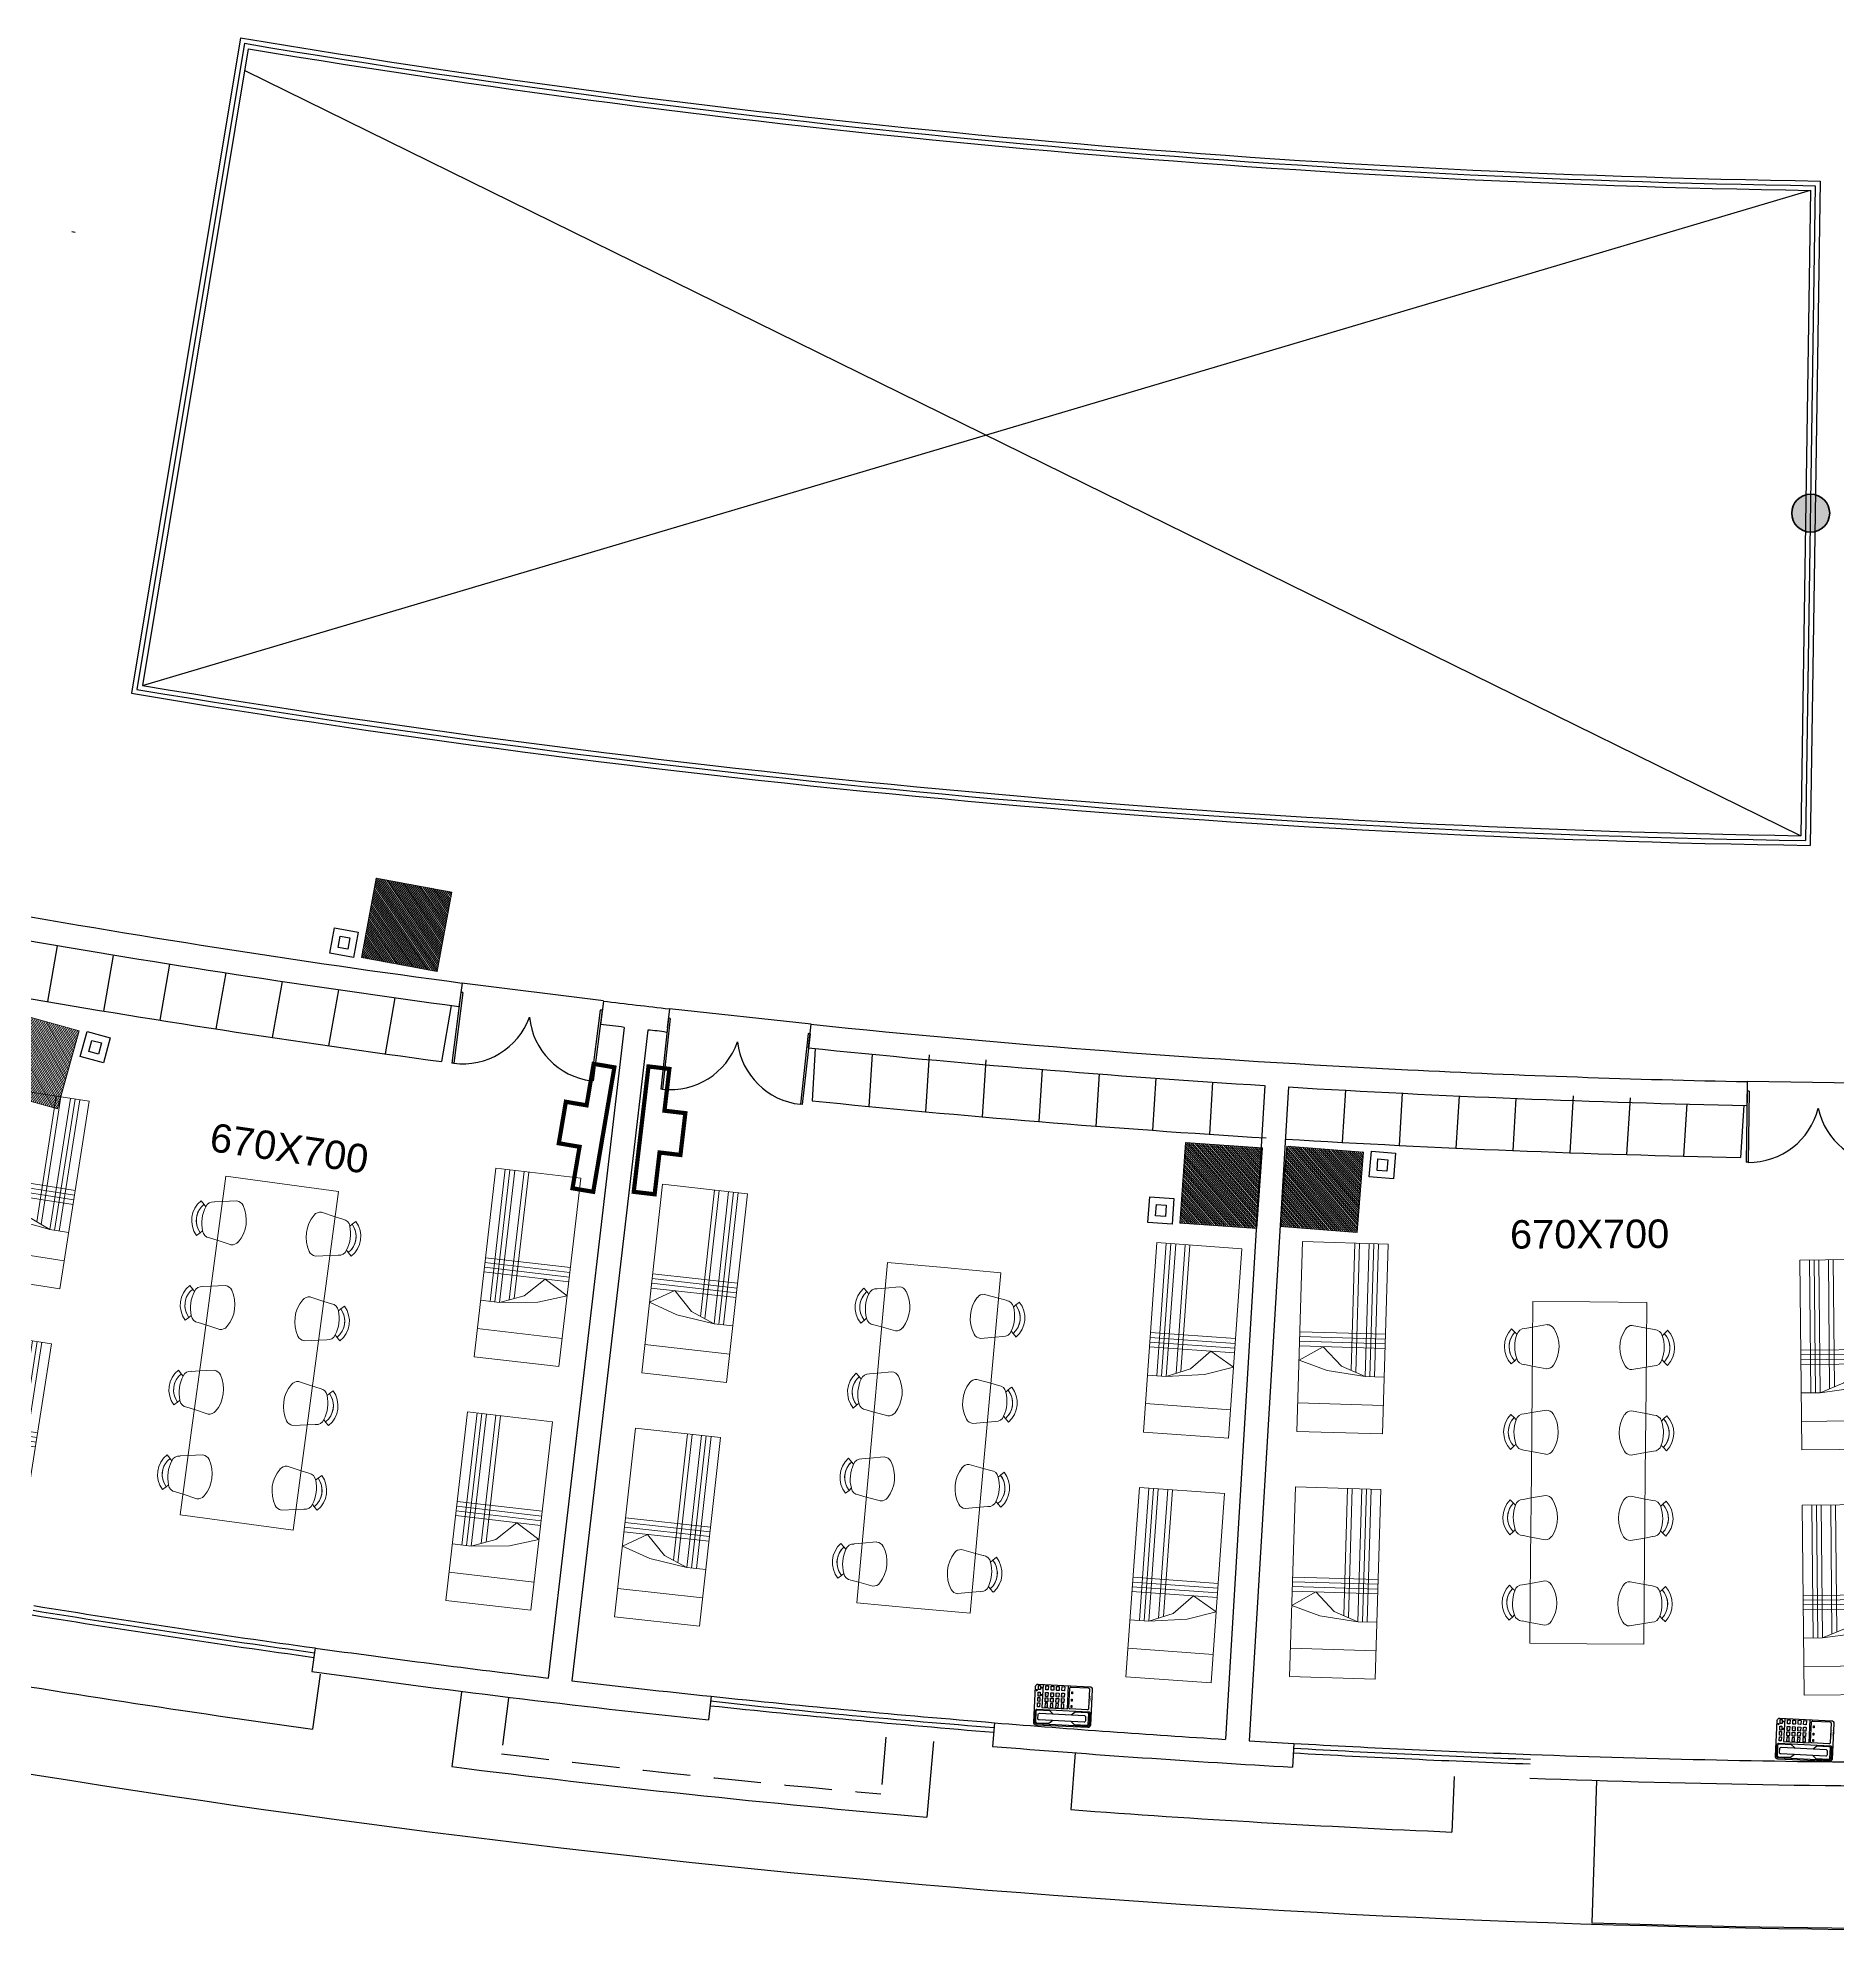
# Model space of a CAD drawing. Header units: inches. Extents: x -221585 to 401252, y -284294 to 332380.
# Drawn here: x 162755 to 164651, y 52248 to 54242 of the extents above; entities that cross this region are included whole.
import ezdxf
from ezdxf.enums import TextEntityAlignment as Align

# ---------------------------------------------------------------- set-up
doc = ezdxf.new("R2010")
doc.units = ezdxf.units.IN
doc.header["$MEASUREMENT"] = 0
doc.linetypes.add('HIDDEN', pattern=[0.375, 0.25, -0.125])
for name, color, linetype, lineweight in [('A-SEC-TXT', 3, 'Continuous', 0), ('column fa 25', 3, 'Continuous', 35), ('FURN', 56, 'Continuous', 0), ('Wall mount speaker', 2, 'Continuous', 0)]:
    doc.layers.add(name, color=color, linetype=linetype, lineweight=lineweight)
for name, color, linetype in [('A-TEXT', 3, 'Continuous'), ('ELV points', 7, 'Continuous'), ('Power', 7, 'Continuous'), ('TEL', 6, 'Continuous')]:
    doc.layers.add(name, color=color, linetype=linetype)
doc.styles.get("Standard").update_dxf_attribs({"font": 'arial.ttf'})

# ---------------------------------------------------------------- blocks, each defined once
blk = doc.blocks.new('d2')
at = {"color": 1, "ltscale": 8}
for p, q in [((-332.772, -186.458, 9945.752), (-332.753, -186.454, 9945.752)), ((-332.628, -187.194, 9945.752), (-332.772, -186.458, 9945.752)), ((-332.609, -187.19, 9945.752), (-332.753, -186.454, 9945.752)), ((-332.753, -186.454, 9945.752), (-332.753, -186.454, 9945.732)), ((-332.753, -186.454, 9945.732), (-332.753, -186.454, 9945.732)), ((-334.226, -186.743, 9945.752), (-334.206, -186.739, 9945.752)), ((-334.082, -187.479, 9945.752), (-334.226, -186.743, 9945.752)), ((-334.062, -187.475, 9945.752), (-334.206, -186.739, 9945.752)), ((-334.063, -187.577, 9945.752), (-332.589, -187.288, 9945.752)), ((-332.628, -187.194, 9945.752), (-332.609, -187.19, 9945.752)), ((-334.082, -187.479, 9945.752), (-334.062, -187.475, 9945.752))]:
    blk.add_line(p, q, dxfattribs=at)
for centre, start, end in [((-332.628, -187.194, 9945.752), 101.092, 178.0402), ((-334.062, -187.475, 9945.752), 24.1438, 101.092)]:
    blk.add_arc(centre, 0.75, start, end, dxfattribs=at)
blk = doc.blocks.new('FREGTET')
at = {"layer": 'FURN', "color": 8}
for p, q in [((-154.698, 109.057, -2766.571), (-154.732, 108.979, -2766.571)), ((-154.698, 109.057, -2766.571), (-154.732, 108.979, -2766.571)), ((-154.66, 109.191, -2766.571), (-154.635, 109.149, -2766.571)), ((-154.66, 109.191, -2766.571), (-154.635, 109.149, -2766.571)), ((-154.617, 109.122, -2766.571), (-154.635, 109.149, -2766.571)), ((-154.617, 109.122, -2766.571), (-154.635, 109.149, -2766.571)), ((-154.369, 109.063, -2766.571), (-154.341, 109.079, -2766.571)), ((-154.369, 109.063, -2766.571), (-154.341, 109.079, -2766.571)), ((-154.3, 109.105, -2766.571), (-154.341, 109.079, -2766.571)), ((-154.3, 109.105, -2766.571), (-154.341, 109.079, -2766.571)), ((-154.994, 109.041, -2766.571), (-155.133, 108.458, -2766.571)), ((-154.118, 108.833, -2766.571), (-154.994, 109.041, -2766.571)), ((-154.732, 108.979, -2766.571), (-154.793, 108.838, -2766.571)), ((-154.34, 108.731, -2766.571), (-154.331, 108.884, -2766.571)), ((-154.331, 108.884, -2766.571), (-154.327, 108.968, -2766.571)), ((-154.331, 108.884, -2766.571), (-154.327, 108.968, -2766.571)), ((-153.822, 108.848, -2766.571), (-153.856, 108.771, -2766.571)), ((-153.822, 108.848, -2766.571), (-153.856, 108.771, -2766.571)), ((-153.784, 108.982, -2766.571), (-153.76, 108.941, -2766.571)), ((-153.784, 108.982, -2766.571), (-153.76, 108.941, -2766.571)), ((-153.742, 108.914, -2766.571), (-153.76, 108.941, -2766.571)), ((-153.742, 108.914, -2766.571), (-153.76, 108.941, -2766.571)), ((-153.493, 108.854, -2766.571), (-153.465, 108.871, -2766.571)), ((-153.493, 108.854, -2766.571), (-153.465, 108.871, -2766.571)), ((-153.425, 108.897, -2766.571), (-153.465, 108.871, -2766.571)), ((-153.425, 108.897, -2766.571), (-153.465, 108.871, -2766.571)), ((-153.243, 108.625, -2766.571), (-154.118, 108.833, -2766.571)), ((-153.856, 108.771, -2766.571), (-153.917, 108.63, -2766.571)), ((-153.464, 108.523, -2766.571), (-153.456, 108.676, -2766.571)), ((-153.456, 108.676, -2766.571), (-153.451, 108.76, -2766.571)), ((-153.456, 108.676, -2766.571), (-153.451, 108.76, -2766.571)), ((-152.908, 108.774, -2766.571), (-152.884, 108.732, -2766.571)), ((-152.908, 108.774, -2766.571), (-152.884, 108.732, -2766.571)), ((-152.866, 108.705, -2766.571), (-152.884, 108.732, -2766.571)), ((-152.866, 108.705, -2766.571), (-152.884, 108.732, -2766.571)), ((-152.618, 108.646, -2766.571), (-152.59, 108.663, -2766.571)), ((-152.618, 108.646, -2766.571), (-152.59, 108.663, -2766.571)), ((-152.549, 108.689, -2766.571), (-152.59, 108.663, -2766.571)), ((-152.549, 108.689, -2766.571), (-152.59, 108.663, -2766.571)), ((-155.271, 107.874, -2766.571), (-155.133, 108.458, -2766.571)), ((-152.367, 108.417, -2766.571), (-153.243, 108.625, -2766.571)), ((-152.98, 108.563, -2766.571), (-153.042, 108.422, -2766.571)), ((-152.946, 108.64, -2766.571), (-152.98, 108.563, -2766.571)), ((-152.946, 108.64, -2766.571), (-152.98, 108.563, -2766.571)), ((-152.589, 108.314, -2766.571), (-152.58, 108.468, -2766.571)), ((-152.58, 108.468, -2766.571), (-152.576, 108.552, -2766.571)), ((-152.58, 108.468, -2766.571), (-152.576, 108.552, -2766.571)), ((-152.033, 108.566, -2766.571), (-152.008, 108.524, -2766.571)), ((-152.033, 108.566, -2766.571), (-152.008, 108.524, -2766.571)), ((-151.991, 108.497, -2766.571), (-152.008, 108.524, -2766.571)), ((-151.991, 108.497, -2766.571), (-152.008, 108.524, -2766.571)), ((-151.742, 108.438, -2766.571), (-151.714, 108.454, -2766.571)), ((-151.742, 108.438, -2766.571), (-151.714, 108.454, -2766.571)), ((-151.674, 108.481, -2766.571), (-151.714, 108.454, -2766.571)), ((-151.674, 108.481, -2766.571), (-151.714, 108.454, -2766.571)), ((-151.491, 108.209, -2766.571), (-152.367, 108.417, -2766.571)), ((-152.105, 108.355, -2766.571), (-152.166, 108.214, -2766.571)), ((-152.071, 108.432, -2766.571), (-152.105, 108.355, -2766.571)), ((-152.071, 108.432, -2766.571), (-152.105, 108.354, -2766.571)), ((-151.713, 108.106, -2766.571), (-151.705, 108.259, -2766.571)), ((-151.705, 108.259, -2766.571), (-151.7, 108.344, -2766.571)), ((-151.705, 108.259, -2766.571), (-151.7, 108.344, -2766.571)), ((-151.63, 107.625, -2766.571), (-151.491, 108.209, -2766.571)), ((-154.396, 107.666, -2766.571), (-155.271, 107.874, -2766.571)), ((-155.009, 107.811, -2766.571), (-155.001, 107.965, -2766.571)), ((-154.547, 107.857, -2766.571), (-154.609, 107.716, -2766.571)), ((-155.014, 107.727, -2766.571), (-155.009, 107.812, -2766.571)), ((-155.014, 107.727, -2766.571), (-155.009, 107.811, -2766.571)), ((-154.609, 107.716, -2766.571), (-154.643, 107.639, -2766.571)), ((-154.609, 107.716, -2766.571), (-154.643, 107.639, -2766.571)), ((-153.52, 107.458, -2766.571), (-154.396, 107.666, -2766.571)), ((-154.133, 107.603, -2766.571), (-154.125, 107.756, -2766.571)), ((-153.672, 107.649, -2766.571), (-153.733, 107.508, -2766.571)), ((-155.04, 107.59, -2766.571), (-154.999, 107.617, -2766.571)), ((-155.04, 107.59, -2766.571), (-154.999, 107.617, -2766.571)), ((-154.971, 107.633, -2766.571), (-154.999, 107.617, -2766.571)), ((-154.971, 107.633, -2766.571), (-154.999, 107.617, -2766.571)), ((-154.723, 107.574, -2766.571), (-154.705, 107.547, -2766.571)), ((-154.723, 107.574, -2766.571), (-154.705, 107.547, -2766.571)), ((-154.681, 107.505, -2766.571), (-154.705, 107.547, -2766.571)), ((-154.681, 107.505, -2766.571), (-154.705, 107.547, -2766.571)), ((-154.138, 107.519, -2766.571), (-154.133, 107.603, -2766.571)), ((-154.138, 107.519, -2766.571), (-154.133, 107.603, -2766.571)), ((-153.733, 107.508, -2766.571), (-153.767, 107.431, -2766.571)), ((-153.733, 107.508, -2766.571), (-153.767, 107.431, -2766.571)), ((-152.645, 107.249, -2766.571), (-153.52, 107.458, -2766.571)), ((-153.258, 107.395, -2766.571), (-153.249, 107.548, -2766.571)), ((-151.63, 107.625, -2766.571), (-151.769, 107.041, -2766.571)), ((-154.164, 107.382, -2766.571), (-154.124, 107.408, -2766.571)), ((-154.164, 107.382, -2766.571), (-154.124, 107.408, -2766.571)), ((-154.096, 107.425, -2766.571), (-154.124, 107.408, -2766.571)), ((-154.096, 107.425, -2766.571), (-154.124, 107.408, -2766.571)), ((-153.847, 107.366, -2766.571), (-153.83, 107.338, -2766.571)), ((-153.847, 107.366, -2766.571), (-153.83, 107.338, -2766.571)), ((-153.805, 107.297, -2766.571), (-153.83, 107.338, -2766.571)), ((-153.805, 107.297, -2766.571), (-153.83, 107.338, -2766.571)), ((-153.262, 107.311, -2766.571), (-153.258, 107.395, -2766.571)), ((-153.262, 107.311, -2766.571), (-153.258, 107.395, -2766.571)), ((-152.858, 107.3, -2766.571), (-152.892, 107.223, -2766.571)), ((-152.858, 107.3, -2766.571), (-152.892, 107.223, -2766.571)), ((-152.796, 107.441, -2766.571), (-152.858, 107.3, -2766.571)), ((-151.769, 107.041, -2766.571), (-152.645, 107.249, -2766.571)), ((-152.382, 107.187, -2766.571), (-152.374, 107.34, -2766.571)), ((-153.289, 107.174, -2766.571), (-153.248, 107.2, -2766.571)), ((-153.289, 107.174, -2766.571), (-153.248, 107.2, -2766.571)), ((-153.22, 107.216, -2766.571), (-153.248, 107.2, -2766.571)), ((-153.22, 107.216, -2766.571), (-153.248, 107.2, -2766.571)), ((-152.972, 107.157, -2766.571), (-152.954, 107.13, -2766.571)), ((-152.972, 107.157, -2766.571), (-152.954, 107.13, -2766.571)), ((-152.93, 107.089, -2766.571), (-152.954, 107.13, -2766.571)), ((-152.93, 107.089, -2766.571), (-152.954, 107.13, -2766.571)), ((-152.387, 107.103, -2766.571), (-152.382, 107.187, -2766.571)), ((-152.387, 107.103, -2766.571), (-152.382, 107.187, -2766.571)), ((-151.982, 107.092, -2766.571), (-152.016, 107.014, -2766.571)), ((-151.982, 107.092, -2766.571), (-152.016, 107.014, -2766.571)), ((-151.921, 107.233, -2766.571), (-151.982, 107.092, -2766.571)), ((-152.413, 106.966, -2766.571), (-152.373, 106.992, -2766.571)), ((-152.413, 106.966, -2766.571), (-152.373, 106.992, -2766.571)), ((-152.345, 107.008, -2766.571), (-152.373, 106.992, -2766.571)), ((-152.345, 107.008, -2766.571), (-152.373, 106.992, -2766.571)), ((-152.096, 106.949, -2766.571), (-152.078, 106.922, -2766.571)), ((-152.096, 106.949, -2766.571), (-152.078, 106.922, -2766.571)), ((-152.054, 106.88, -2766.571), (-152.078, 106.922, -2766.571)), ((-152.054, 106.88, -2766.571), (-152.078, 106.922, -2766.571))]:
    blk.add_line(p, q, dxfattribs=at)
for centre, radius, start, end in [((-154.615, 109.037, -2766.571), 0.0847, 91.5148, 166.6297), ((-154.615, 109.037, -2766.571), 0.0847, 91.5148, 166.6297), ((-154.525, 108.959, -2766.571), 0.268, 33.0269, 120.2325), ((-154.525, 108.959, -2766.571), 0.268, 33.0269, 120.2325), ((-154.525, 108.959, -2766.571), 0.219, 33.0269, 120.2325), ((-154.525, 108.959, -2766.571), 0.219, 46.2775, 120.2325), ((-154.576, 108.746, -2766.571), 0.378, 56.8909, 96.3685), ((-154.576, 108.746, -2766.571), 0.378, 56.8909, 96.3685), ((-154.409, 108.988, -2766.571), 0.0847, 346.6297, 61.7447), ((-154.409, 108.988, -2766.571), 0.0847, 346.6297, 61.7447), ((-153.74, 108.829, -2766.571), 0.0847, 91.5148, 166.6297), ((-153.74, 108.829, -2766.571), 0.0847, 91.5148, 166.6297), ((-153.649, 108.751, -2766.571), 0.268, 33.0269, 120.2325), ((-153.649, 108.751, -2766.571), 0.268, 33.0269, 120.2325), ((-153.649, 108.751, -2766.571), 0.219, 33.0269, 120.2325), ((-153.649, 108.751, -2766.571), 0.219, 46.2775, 120.2325), ((-153.7, 108.538, -2766.571), 0.378, 56.8909, 96.3685), ((-153.7, 108.538, -2766.571), 0.378, 56.8909, 96.3685), ((-153.534, 108.78, -2766.571), 0.0847, 346.6297, 61.7447), ((-153.534, 108.78, -2766.571), 0.0847, 346.6297, 61.7447), ((-154.711, 108.819, -2766.571), 0.0847, 166.6297, 224.3988), ((-154.711, 108.819, -2766.571), 0.0847, 166.6297, 224.3988), ((-154.512, 109.013, -2766.571), 0.363, 224.3988, 288.8607), ((-154.512, 109.013, -2766.571), 0.363, 224.3988, 288.8607), ((-154.422, 108.75, -2766.571), 0.0847, 288.8607, 346.6297), ((-154.422, 108.75, -2766.571), 0.0847, 288.8607, 346.6297), ((-152.864, 108.621, -2766.571), 0.0847, 91.5148, 166.6297), ((-152.864, 108.621, -2766.571), 0.0847, 91.5148, 166.6297), ((-152.774, 108.543, -2766.571), 0.268, 33.0269, 120.2325), ((-152.774, 108.543, -2766.571), 0.268, 33.0269, 120.2325), ((-152.774, 108.543, -2766.571), 0.219, 33.0269, 120.2325), ((-152.774, 108.543, -2766.571), 0.219, 46.2775, 120.2325), ((-152.824, 108.33, -2766.571), 0.378, 56.8909, 96.3685), ((-152.824, 108.33, -2766.571), 0.378, 56.8909, 96.3685), ((-152.658, 108.572, -2766.571), 0.0847, 346.6297, 61.7447), ((-152.658, 108.572, -2766.571), 0.0847, 346.6297, 61.7447), ((-153.835, 108.611, -2766.571), 0.0847, 166.6297, 224.3988), ((-153.835, 108.611, -2766.571), 0.0847, 166.6297, 224.3988), ((-153.636, 108.805, -2766.571), 0.363, 224.3988, 288.8607), ((-153.636, 108.805, -2766.571), 0.363, 224.3988, 288.8607), ((-153.547, 108.542, -2766.571), 0.0847, 288.8607, 346.6297), ((-153.547, 108.542, -2766.571), 0.0847, 288.8607, 346.6297), ((-151.988, 108.413, -2766.571), 0.0847, 91.5148, 166.6297), ((-151.988, 108.413, -2766.571), 0.0847, 91.5148, 166.6297), ((-151.898, 108.335, -2766.571), 0.268, 33.0269, 120.2325), ((-151.898, 108.335, -2766.571), 0.268, 33.0269, 120.2325), ((-151.898, 108.335, -2766.571), 0.219, 33.0269, 120.2325), ((-151.898, 108.335, -2766.571), 0.219, 46.2775, 120.2325), ((-151.949, 108.122, -2766.571), 0.378, 56.8909, 96.3685), ((-151.949, 108.122, -2766.571), 0.378, 56.8909, 96.3685), ((-152.959, 108.403, -2766.571), 0.0847, 166.6297, 224.3988), ((-152.959, 108.403, -2766.571), 0.0847, 166.6297, 224.3988), ((-152.761, 108.597, -2766.571), 0.363, 224.3988, 288.8607), ((-152.761, 108.597, -2766.571), 0.363, 224.3988, 288.8607), ((-152.671, 108.334, -2766.571), 0.0847, 288.8607, 346.6297), ((-152.671, 108.334, -2766.571), 0.0847, 288.8607, 346.6297), ((-151.782, 108.364, -2766.571), 0.0847, 346.6297, 61.7447), ((-151.782, 108.364, -2766.571), 0.0847, 346.6297, 61.7447), ((-152.084, 108.194, -2766.571), 0.0847, 166.6297, 224.3988), ((-152.084, 108.194, -2766.571), 0.0847, 166.6297, 224.3988), ((-151.885, 108.389, -2766.571), 0.363, 224.3988, 288.8607), ((-151.885, 108.389, -2766.571), 0.363, 224.3988, 288.8607), ((-151.795, 108.126, -2766.571), 0.0847, 288.8607, 346.6297), ((-151.795, 108.126, -2766.571), 0.0847, 288.8607, 346.6297), ((-154.918, 107.945, -2766.571), 0.0847, 108.8607, 166.6297), ((-154.918, 107.945, -2766.571), 0.0847, 108.8607, 166.6297), ((-154.828, 107.682, -2766.571), 0.363, 44.3988, 108.8607), ((-154.828, 107.682, -2766.571), 0.363, 44.3988, 108.8607), ((-154.63, 107.876, -2766.571), 0.0847, 346.6297, 44.3988), ((-154.63, 107.876, -2766.571), 0.0847, 346.6297, 44.3988), ((-154.931, 107.707, -2766.571), 0.0847, 166.6297, 241.7447), ((-154.931, 107.707, -2766.571), 0.0847, 166.6297, 241.7447), ((-154.043, 107.737, -2766.571), 0.0847, 108.8607, 166.6297), ((-154.043, 107.737, -2766.571), 0.0847, 108.8607, 166.6297), ((-153.953, 107.474, -2766.571), 0.363, 44.3988, 108.8607), ((-153.953, 107.474, -2766.571), 0.363, 44.3988, 108.8607), ((-153.754, 107.668, -2766.571), 0.0847, 346.6297, 44.3988), ((-153.754, 107.668, -2766.571), 0.0847, 346.6297, 44.3988), ((-154.816, 107.736, -2766.571), 0.268, 213.0269, 300.2325), ((-154.816, 107.736, -2766.571), 0.268, 213.0269, 300.2325), ((-154.816, 107.736, -2766.571), 0.219, 213.0269, 300.2325), ((-154.816, 107.736, -2766.571), 0.219, 213.0269, 286.9819), ((-154.765, 107.949, -2766.571), 0.378, 236.8909, 276.3685), ((-154.765, 107.949, -2766.571), 0.378, 236.8909, 276.3685), ((-154.725, 107.658, -2766.571), 0.0847, 271.5148, 346.6297), ((-154.725, 107.658, -2766.571), 0.0847, 271.5148, 346.6297), ((-154.056, 107.499, -2766.571), 0.0847, 166.6297, 241.7447), ((-154.056, 107.499, -2766.571), 0.0847, 166.6297, 241.7447), ((-153.167, 107.529, -2766.571), 0.0847, 108.8607, 166.6297), ((-153.167, 107.529, -2766.571), 0.0847, 108.8607, 166.6297), ((-153.077, 107.266, -2766.571), 0.363, 44.3988, 108.8607), ((-153.077, 107.266, -2766.571), 0.363, 44.3988, 108.8607), ((-152.879, 107.46, -2766.571), 0.0847, 346.6297, 44.3988), ((-152.879, 107.46, -2766.571), 0.0847, 346.6297, 44.3988), ((-153.94, 107.528, -2766.571), 0.268, 213.0269, 300.2325), ((-153.94, 107.528, -2766.571), 0.268, 213.0269, 300.2325), ((-153.94, 107.528, -2766.571), 0.219, 213.0269, 300.2325), ((-153.94, 107.528, -2766.571), 0.219, 213.0269, 286.9819), ((-153.889, 107.741, -2766.571), 0.378, 236.8909, 276.3685), ((-153.889, 107.741, -2766.571), 0.378, 236.8909, 276.3685), ((-153.85, 107.45, -2766.571), 0.0847, 271.5148, 346.6297), ((-153.85, 107.45, -2766.571), 0.0847, 271.5148, 346.6297), ((-153.18, 107.291, -2766.571), 0.0847, 166.6297, 241.7447), ((-153.18, 107.291, -2766.571), 0.0847, 166.6297, 241.7447), ((-152.291, 107.321, -2766.571), 0.0847, 108.8607, 166.6297), ((-152.291, 107.321, -2766.571), 0.0847, 108.8607, 166.6297), ((-152.202, 107.058, -2766.571), 0.363, 44.3988, 108.8607), ((-152.202, 107.058, -2766.571), 0.363, 44.3988, 108.8607), ((-152.003, 107.252, -2766.571), 0.0847, 346.6297, 44.3988), ((-152.003, 107.252, -2766.571), 0.0847, 346.6297, 44.3988), ((-153.064, 107.32, -2766.571), 0.268, 213.0269, 300.2325), ((-153.064, 107.32, -2766.571), 0.268, 213.0269, 300.2325), ((-153.064, 107.32, -2766.571), 0.219, 213.0269, 300.2325), ((-153.064, 107.32, -2766.571), 0.219, 213.0269, 286.9819), ((-153.014, 107.533, -2766.571), 0.378, 236.8909, 276.3685), ((-153.014, 107.533, -2766.571), 0.378, 236.8909, 276.3685), ((-152.974, 107.242, -2766.571), 0.0847, 271.5148, 346.6297), ((-152.974, 107.242, -2766.571), 0.0847, 271.5148, 346.6297), ((-152.304, 107.083, -2766.571), 0.0847, 166.6297, 241.7447), ((-152.304, 107.083, -2766.571), 0.0847, 166.6297, 241.7447), ((-152.189, 107.112, -2766.571), 0.268, 213.0269, 300.2325), ((-152.189, 107.112, -2766.571), 0.268, 213.0269, 300.2325), ((-152.189, 107.112, -2766.571), 0.219, 213.0269, 300.2325), ((-152.189, 107.112, -2766.571), 0.219, 213.0269, 286.9819), ((-152.138, 107.325, -2766.571), 0.378, 236.8909, 276.3685), ((-152.138, 107.325, -2766.571), 0.378, 236.8909, 276.3685), ((-152.098, 107.034, -2766.571), 0.0847, 271.5148, 346.6297), ((-152.098, 107.034, -2766.571), 0.0847, 271.5148, 346.6297)]:
    blk.add_arc(centre, radius, start, end, dxfattribs=at)
blk = doc.blocks.new('A$C25933C84')
at = {"color": 8, "linetype": 'Continuous'}
for p, q in [((0, 0.9), (2, 0.9)), ((0, 0), (0, 0.9)), ((0.3, 0.9), (0.3, 0)), ((0.6, 0.7), (0.6, 0.9)), ((2, 0.9), (2, 0)), ((0.65, 0.3), (0.6, 0.7)), ((0.7, 0.45), (0.6, 0.7)), ((0.9, 0.25), (0.7, 0.45)), ((0.75, 0), (0.65, 0.3)), ((0.75, 0), (0.9, 0.25)), ((2, 0), (0, 0))]:
    blk.add_line(p, q, dxfattribs=at)
at = {"color": 8}
for p, q in [((0.6, 0.8), (2, 0.8)), ((0.9, 0), (0.9, 0.9)), ((0.95, 0), (0.95, 0.9)), ((1, 0), (1, 0.9)), ((1.05, 0), (1.05, 0.9)), ((0.6, 0.75), (2, 0.75)), ((0.6, 0.7), (2, 0.7)), ((0.64, 0.6), (2, 0.6)), ((0.66, 0.55), (2, 0.55))]:
    blk.add_line(p, q, dxfattribs=at)
blk = doc.blocks.new('xfggsdr')
at = {"color": 8, "extrusion": (3.15e-14, 5.7e-15, -1), "xscale": 99.99999999999996, "yscale": 99.99999999999996, "zscale": -100, "rotation": 275.7220156941657}
blk.add_blockref('FREGTET', (-154932.6, -31689.1, -276657.1), dxfattribs=at)
at = {"layer": 'FURN', "color": 8, "extrusion": (-1.83e-14, -1.1e-15, -1), "xscale": -99.99999999999996, "yscale": 99.99999999999996, "zscale": -99.99999999999996, "rotation": 261.1379053757277}
for p in [(-146010.8, -15268.6, 0), (-146050.6, -15524, 0)]:
    blk.add_blockref('A$C25933C84', p, dxfattribs=at)
at = {"layer": 'FURN', "color": 8, "extrusion": (1.79e-14, 3.8e-15, -1), "xscale": 99.99999999999994, "yscale": 99.99999999999994, "zscale": -100, "rotation": 83.41111061605987}
for p in [(-145396, -15364.4, 0), (-145425.7, -15621.1, 0)]:
    blk.add_blockref('A$C25933C84', p, dxfattribs=at)
blk = doc.blocks.new('FEGREGRE')
at = {"color": 20, "ltscale": 10}
for p, q in [((352225.2, 113822.9, 0.4), (352217.2, 113764.9, 0.4)), ((352374.1, 113803.9, 0.4), (352364.2, 113725.4, 0.4)), ((352871.5, 113752, 0.4), (352864.6, 113672.2, 0.4)), ((353021, 113739.9, 0.4), (353016.5, 113680.1, 0.4)), ((353420.2, 113714.9, 0.4), (353417.8, 113656.5, 0.4)), ((353570.2, 113710.8, 0.8), (353565.5, 113560.9, 0.8))]:
    blk.add_line(p, q, dxfattribs=at)
for centre, radius, start, end in [((353970.3, 126473.1, 0.4), 12828.5, 260.35055, 262.14575), ((353970.3, 126473.1, 0.4), 12848.5, 262.81881, 265.06302), ((353970.3, 126473.1, 0.4), 12828.5, 265.73613, 267.53133), ((353970.4, 126424.6, 0.8), 12870, 268.1974, 271.80135)]:
    blk.add_arc(centre, radius, start, end, dxfattribs=at)
blk = doc.blocks.new('dffa')
at = {"layer": 'column fa 25', "ltscale": 10}
h = blk.add_hatch(color=3, dxfattribs=at)
h.set_gradient(color1=(141, 141, 141), color2=(145, 145, 145), one_color=1, tint=0.57, name='CYLINDER')
h.paths.add_polyline_path([(173919.9, 119465, 1), (173879.9, 119465, 1)])
at = {"layer": 'column fa 25', "color": 3, "ltscale": 10}
blk.add_circle((173899.9, 119465), 20, dxfattribs=at)
blk = doc.blocks.new('data')
at = {"layer": 'Power', "color": 3, "const_width": 2}
blk.add_lwpolyline([(58948.65, 155709.82), (58948.65, 155714.82), (58948.65, 155719.82), (58958.65, 155719.82), (58968.65, 155719.82), (58968.65, 155724.82), (58968.65, 155729.82), (58978.65, 155729.82), (58988.65, 155729.82), (58988.65, 155719.82), (59008.65, 155719.82), (59008.65, 155709.82), (58948.65, 155709.82)], dxfattribs=at)
blk = doc.blocks.new('A$C1A3D5E7F')
at = {"color": 1}
for points in [[(6.11, 4.12), (6.11, 0.28, -0.414214), (5.83, 0), (0.28, 0, -0.414214), (0, 0.28), (0, 4.12, -0.414214), (0.28, 4.41), (5.83, 4.41, -0.414214)], [(5.97, 4.12), (5.97, 2.84, -0.414214), (5.83, 2.7), (0.28, 2.7, -0.414214), (0.14, 2.84), (0.14, 4.12, -0.414214), (0.28, 4.27), (5.83, 4.27, -0.414214)], [(2.42, 2.36), (2.42, 0.28, -0.414214), (2.28, 0.14), (0.43, 0.14, -0.414214), (0.29, 0.28), (0.29, 2.36, -0.414214), (0.43, 2.5), (2.28, 2.5, -0.414214)], [(5.69, 3.7), (5.69, 3.27, -0.414214), (5.54, 3.13), (0.71, 3.13, -0.414214), (0.57, 3.27), (0.57, 3.7, -0.414214), (0.71, 3.84), (5.54, 3.84, -0.414214)], [(3.25, 2.03), (3.25, 2.4, 0.414214), (3.23, 2.43), (3, 2.43, 0.414214), (2.97, 2.4), (2.97, 2.03, 0.414214), (3, 2), (3.23, 2, 0.414214)], [(3.84, 2.03), (3.84, 2.4, 0.414214), (3.81, 2.43), (3.58, 2.43, 0.414214), (3.55, 2.4), (3.55, 2.03, 0.414214), (3.58, 2), (3.81, 2, 0.414214)], [(4.42, 2.03), (4.42, 2.4, 0.414214), (4.39, 2.43), (4.16, 2.43, 0.414214), (4.14, 2.4), (4.14, 2.03, 0.414214), (4.16, 2), (4.39, 2, 0.414214)], [(5, 2.03), (5, 2.4, 0.414214), (4.97, 2.43), (4.75, 2.43, 0.414214), (4.72, 2.4), (4.72, 2.03, 0.414214), (4.75, 2), (4.97, 2, 0.414214)], [(5.79, 2.4), (5.79, 2.03, -0.414214), (5.76, 2), (5.6, 2, -0.414214), (5.57, 2.03), (5.57, 2.4, -0.414214), (5.6, 2.43), (5.76, 2.43, -0.414214)], [(3.25, 1.82), (3.25, 1.45, -0.414214), (3.23, 1.43), (3, 1.43, -0.414214), (2.97, 1.45), (2.97, 1.82, -0.414214), (3, 1.85), (3.23, 1.85, -0.414214)], [(3.25, 1.25), (3.25, 0.88, -0.414214), (3.23, 0.85), (3, 0.85, -0.414214), (2.97, 0.88), (2.97, 1.25, -0.414214), (3, 1.28), (3.23, 1.28, -0.414214)], [(3.25, 0.54), (3.25, 0.17, -0.414214), (3.23, 0.14), (3, 0.14, -0.414214), (2.97, 0.17), (2.97, 0.54, -0.414214), (3, 0.57), (3.23, 0.57, -0.414214)], [(3.84, 1.82), (3.84, 1.45, -0.414214), (3.81, 1.43), (3.58, 1.43, -0.414214), (3.55, 1.45), (3.55, 1.82, -0.414214), (3.58, 1.85), (3.81, 1.85, -0.414214)], [(3.84, 1.25), (3.84, 0.88, -0.414214), (3.81, 0.85), (3.58, 0.85, -0.414214), (3.55, 0.88), (3.55, 1.25, -0.414214), (3.58, 1.28), (3.81, 1.28, -0.414214)], [(3.84, 0.54), (3.84, 0.17, -0.414214), (3.81, 0.14), (3.58, 0.14, -0.414214), (3.55, 0.17), (3.55, 0.54, -0.414214), (3.58, 0.57), (3.81, 0.57, -0.414214)], [(4.42, 1.82), (4.42, 1.45, -0.414214), (4.39, 1.43), (4.16, 1.43, -0.414214), (4.14, 1.45), (4.14, 1.82, -0.414214), (4.16, 1.85), (4.39, 1.85, -0.414214)], [(4.42, 1.25), (4.42, 0.88, -0.414214), (4.39, 0.85), (4.16, 0.85, -0.414214), (4.14, 0.88), (4.14, 1.25, -0.414214), (4.16, 1.28), (4.39, 1.28, -0.414214)], [(4.42, 0.54), (4.42, 0.17, -0.414214), (4.39, 0.14), (4.16, 0.14, -0.414214), (4.14, 0.17), (4.14, 0.54, -0.414214), (4.16, 0.57), (4.39, 0.57, -0.414214)], [(5, 1.82), (5, 1.45, -0.414214), (4.97, 1.43), (4.75, 1.43, -0.414214), (4.72, 1.45), (4.72, 1.82, -0.414214), (4.75, 1.85), (4.97, 1.85, -0.414214)], [(5, 1.25), (5, 0.88, -0.414214), (4.97, 0.85), (4.75, 0.85, -0.414214), (4.72, 0.88), (4.72, 1.25, -0.414214), (4.75, 1.28), (4.97, 1.28, -0.414214)], [(5, 0.54), (5, 0.17, -0.414214), (4.97, 0.14), (4.75, 0.14, -0.414214), (4.72, 0.17), (4.72, 0.54, -0.414214), (4.75, 0.57), (4.97, 0.57, -0.414214)], [(5.79, 1.82), (5.79, 1.45, -0.414214), (5.76, 1.43), (5.6, 1.43, -0.414214), (5.57, 1.45), (5.57, 1.82, -0.414214), (5.6, 1.85), (5.76, 1.85, -0.414214)], [(5.79, 1.25), (5.79, 0.88, -0.414214), (5.76, 0.85), (5.6, 0.85, -0.414214), (5.57, 0.88), (5.57, 1.25, -0.414214), (5.6, 1.28), (5.76, 1.28, -0.414214)], [(5.79, 0.54), (5.79, 0.17, -0.414214), (5.76, 0.14), (5.6, 0.14, -0.414214), (5.57, 0.17), (5.57, 0.54, -0.414214), (5.6, 0.57), (5.76, 0.57, -0.414214)]]:
    blk.add_lwpolyline(points, format="xyb", close=True, dxfattribs=at)
for points in [[(2.11, 3.13), (1.71, 2.77), (0.43, 2.77, -0.414214), (0.28, 2.91), (0.28, 4.05, -0.414214), (0.43, 4.19), (1.71, 4.19), (2.11, 3.84)], [(4.07, 3.84), (4.48, 4.19), (5.76, 4.19, -0.414214), (5.9, 4.05), (5.9, 2.91, -0.414214), (5.76, 2.77), (4.48, 2.77), (4.07, 3.13)]]:
    blk.add_lwpolyline(points, format="xyb", dxfattribs=at)
for points in [[(2.18, 2.34), (2.18, 2.12), (2.1, 2.12), (2.1, 2.34)], [(2.18, 1.64), (2.18, 1.43), (2.1, 1.43), (2.1, 1.64)], [(2.18, 0.86), (2.18, 0.64), (2.1, 0.64), (2.1, 0.86)], [(6.02, 0.66), (6.02, 0.68), (5.91, 0.68), (5.91, 0.66)], [(6.02, 0.65), (6.02, 0.63), (5.91, 0.63), (5.91, 0.65)], [(6.02, 0.61), (6.02, 0.6), (5.91, 0.6), (5.91, 0.61)]]:
    blk.add_lwpolyline(points, close=True, dxfattribs=at)
blk.add_lwpolyline([(5.31, 0), (5.31, 2.5), (2.57, 2.5), (2.57, 0)], dxfattribs=at)
for centre in [(5.43, 1.14), (5.43, 0.35)]:
    blk.add_circle(centre, 0.0499, dxfattribs=at)
for s, height, p in [('1', 0.142, (3.15, 2.21)), ('4', 0.142, (3.73, 2.21)), ('7', 0.142, (4.31, 2.21)), ('*', 0.142, (4.9, 2.21)), ('Panasonic', 0.0995, (0.15, 1.36)), ('2', 0.142, (3.15, 1.64)), ('3', 0.142, (3.15, 1.06)), ('5', 0.142, (3.73, 1.64)), ('6', 0.142, (3.73, 1.06)), ('8', 0.142, (4.31, 1.64)), ('9', 0.142, (4.31, 1.06)), ('0', 0.142, (4.9, 1.64)), ('#', 0.142, (4.9, 1.06)), ('MIC', 0.0498, (5.86, 0.64))]:
    blk.add_text(s, height=height, rotation=90, dxfattribs=at).set_placement(p, align=Align.MIDDLE)
blk = doc.blocks.new('A$C54490F4E')
at = {"layer": 'Wall mount speaker', "ltscale": 0.1}
h = blk.add_hatch(dxfattribs=at)
h.set_pattern_fill('ANSI31', color=3, scale=50, style=0)
h.paths.add_polyline_path([(347.4, 331.9), (0, 331.9), (0, 0), (347.4, 0)])
at = {"layer": 'Wall mount speaker', "color": 3, "ltscale": 0.1}
blk.add_lwpolyline([(0, 331.9), (347.4, 331.9), (347.4, 0), (0, 0)], close=True, dxfattribs=at)
blk = doc.blocks.new('A$C1A917D7C')
at = {"layer": 'TEL', "elevation": 0}
for points in [[(0, 956), (227, 956), (227, 744), (0, 744)], [(63, 893), (164, 893), (164, 807), (63, 807)]]:
    blk.add_lwpolyline(points, close=True, dxfattribs=at)
at = {"layer": 'Wall mount speaker', "color": 2, "ltscale": 0.1, "xscale": 2.038325862171721, "yscale": 2.038325862171721, "zscale": 2.038325862171721}
blk.add_blockref('A$C54490F4E', (14, 0), dxfattribs=at)

msp = doc.modelspace()

# ---------------------------------------------------------------- linework, layer by layer
at = {"color": 2, "ltscale": 8}
for p, q in [((162968.7, 54241.5, 0), (162853.8, 53551, 0)), ((162972.8, 54235.8, 0), (162859.5, 53555.1, 0)), ((162976.9, 54230, 0), (162865.3, 53559.2, 0)), ((162973.1, 54207, 0), (164613, 53401, 0.4)), ((164628.2, 54085.8, 0.4), (164617.9, 53395.9, 0.4)), ((164633.3, 54090.7, 0.4), (164622.9, 53390.8, 0.4)), ((162865.3, 53559.2, 0), (164623.1, 54080.9, 0.4)), ((164623.1, 54080.9, 0.4), (164613, 53401, 0.4))]:
    msp.add_line(p, q, dxfattribs=at)
at = {"color": 4, "ltscale": 10}
for p, q in [((164488.5, 54093.8, 0), (164488.5, 54093.8, 0)), ((163202.2, 53245.8, 0), (163198.9, 53220.9, 0)), ((163351.1, 53226.8, 0), (163348.1, 53202.2, 0)), ((163420.6, 53218.6, 0), (163418.3, 53198.7, 0)), ((163373, 53199.1, 0), (163292.9, 52513.6, 0)), ((163397.9, 53196.2, 0), (163317.7, 52510.7, 0)), ((163569.7, 53202.4, 0), (163566.8, 53177.5, 0)), ((164048.2, 53137.8, 0), (164006.6, 52449.1, 0)), ((164073.1, 53136.3, 0), (164031.6, 52447.6, 0)), ((164556.5, 53141.9, 0), (164556.2, 53116.9, 0)), ((163047.4, 52545.3, 0), (163043.9, 52520.5, 0)), ((163464.6, 52494.4, 0), (163462, 52469.6, 0)), ((163763.2, 52466.6, 0), (163761.2, 52441.7, 0)), ((164078.6, 52444.8, 0), (164077.2, 52419.9, 0))]:
    msp.add_line(p, q, dxfattribs=at)
at = {"color": 5}
msp.add_line((162794.5, 54036.4, 0.4), (162790.9, 54037.1, 0.4), dxfattribs=at)
at = {"color": 8, "ltscale": 10}
for p, q in [((162775.4, 53285.1, 0), (162765.1, 53226.2, 0)), ((162834.5, 53274.8, 0), (162824.3, 53216.3, 0)), ((162893.9, 53265.8, 0), (162883.5, 53206.7, 0)), ((162953.1, 53256.5, 0), (162942.8, 53197.4, 0)), ((163012.5, 53247.5, 0), (163002.1, 53188.3, 0)), ((163071.9, 53238.8, 0), (163061.5, 53179.6, 0)), ((163131.3, 53230.3, 0), (163121, 53171.2, 0)), ((163190.8, 53222.2, 0), (163180.4, 53163, 0)), ((163574.4, 53176.7, 0), (163571, 53121.8, 0)), ((163634.2, 53170.8, 0), (163630.8, 53115.9, 0)), ((163694.3, 53170.1, 0), (163690.6, 53110.2, 0)), ((163754, 53164.8, 0), (163750.3, 53104.9, 0)), ((163813.5, 53154.8, 0), (163810.1, 53099.9, 0)), ((163873.4, 53150, 0), (163870, 53095.1, 0)), ((163933.2, 53145.6, 0), (163929.8, 53090.7, 0)), ((163993.1, 53141.4, 0), (163989.7, 53086.5, 0)), ((164133, 53132.9, 0), (164129.7, 53078, 0)), ((164192.9, 53129.7, 0), (164189.6, 53074.8, 0)), ((164252.8, 53126.8, 0), (164249.5, 53071.9, 0)), ((164373, 53127, 0), (164369.4, 53067.1, 0)), ((164312.8, 53124.3, 0), (164309.5, 53069.4, 0)), ((164433, 53125, 0), (164429.4, 53065.1, 0)), ((164492.7, 53118.4, 0), (164489.4, 53063.4, 0)), ((164552.8, 53117, 0), (164549.5, 53062.1, 0))]:
    msp.add_line(p, q, dxfattribs=at)
at = {"color": 20, "linetype": 'HIDDEN', "ltscale": 200}
for p, q in [((163251, 52492.6, 0), (163243.8, 52434, 0)), ((163648.9, 52451.2, 0), (163643.6, 52391.5, 0))]:
    msp.add_line(p, q, dxfattribs=at)
at = {"color": 2, "ltscale": 8}
for radius, start, end in [(11078.5, 260.49779, 269.14997), (11083.5, 260.52366, 269.12412), (11088.5, 260.54951, 269.0983), (11778.5, 260.50086, 269.14992), (11773.5, 260.52518, 269.12558), (11768.5, 260.54951, 269.10123)]:
    msp.add_arc((164797.6, 65168, 0), radius, start, end, dxfattribs=at)
at = {"color": 4, "ltscale": 10}
for centre, radius, start, end in [((164797.6, 65168, 0), 12028.5, 259.88503, 262.37805), ((164800.5, 65188.4, 0.8), 12074, 260.12475, 262.37717), ((164820.5, 65364.6, 0), 12226.4, 263.09731, 263.42537), ((163282.4, 52570.5, 0), 635.1, 81.792, 84.0562), ((163384.6, 53002.4, 0), 194.3, 80.1793, 86.0753), ((164797.6, 65168, 0), 12028.5, 264.14106, 267.14592), ((164797.6, 65168, 0), 12053.5, 264.13938, 266.43421), ((164797.6, 65168, 0), 12028.5, 267.14592, 268.8512), ((164797.6, 65168, 0), 12053.5, 266.5542, 268.85223), ((164793.4, 65136.7, 0), 12711.9, 262.10507, 263.22094), ((164797.6, 65168, 0), 12768.5, 262.10576, 263.99573), ((164797.6, 65168, 0), 12743.5, 263.33126, 263.99573), ((164815.7, 65404.3, 0), 12980.5, 265.34902, 266.42634), ((164797.6, 65168, 0), 12768.5, 265.34404, 266.76576), ((164797.6, 65168, 0), 12743.5, 266.55379, 266.76576), ((164797.6, 65168, 0), 12743.5, 267.88941, 269.64975), ((164797.6, 65168, 0), 12768.5, 267.88941, 270.24285)]:
    msp.add_arc(centre, radius, start, end, dxfattribs=at)
at = {"color": 8, "ltscale": 10}
for centre, start, end in [((164792.4, 65163.8, 0), 260.14257, 262.34989), ((164797.6, 65168, 0), 264.18605, 266.45794), ((164797.6, 65168, 0), 266.55379, 268.82568)]:
    msp.add_arc(centre, 12108.5, start, end, dxfattribs=at)
at = {"color": 1, "ltscale": 8}
for centre, radius, start, end in [((164803.5, 65207.5, 0), 12783.4, 260.75985, 262.10395), ((164790.4, 65118.6, 0), 12703.5, 260.75391, 262.10753), ((164803.5, 65207.5, 0), 12788.4, 260.75985, 262.10395), ((164413.9, 61055.3, 0), 8618.3, 263.67292, 265.66744), ((164801.1, 65205.8, 0), 12781.4, 263.99802, 265.34233), ((164793.2, 65118.2, 0), 12703.5, 263.99219, 265.34581), ((164797.6, 65168, 0), 12753.5, 266.76576, 267.88941), ((164797.6, 65168, 0), 12748.5, 266.76576, 267.88941), ((164797.6, 65168, 0), 12743.5, 266.76576, 267.88941)]:
    msp.add_arc(centre, radius, start, end, dxfattribs=at)
at = {"color": 20, "ltscale": 10}
msp.add_arc((164798, 65118.1, 0), 12870, 260.08648, 279.91229, dxfattribs=at)
at = {"color": 20, "linetype": 'HIDDEN', "ltscale": 200}
msp.add_arc((164797.6, 65168, 0), 12828.5, 263.04316, 264.83866, dxfattribs=at)

# ---------------------------------------------------------------- block references
at = {"color": 1}
for p, xscale, yscale, zscale, rotation in [((125743.6, 45912, -994575.2), 100.0000000000001, 100.0000000000001, 100.0000000000001, 161.6927798447977), ((126095.7, 45232.8, -994575.2), 100.0000000000091, 100.0000000000091, 100.0000000000091, 162.6917603071649), ((128153.7, 41663.3, -994575.2), 99.99999999999415, 99.99999999999415, 99.99999999999415, 168.116431881778)]:
    msp.add_blockref('d2', p, dxfattribs=dict(at, xscale=xscale, yscale=yscale, zscale=zscale, rotation=rotation))
at = {"color": 8, "ltscale": 10, "xscale": -1}
msp.add_blockref('xfggsdr', (308700.2, 68206.1, 0), dxfattribs=at)
at = {"color": 4, "xscale": -1}
for p, rotation in [((308587.9, 74520.9, 0), 2.524810482865609), ((307059, 86088.1, 0), 7.146459308477544)]:
    msp.add_blockref('xfggsdr', p, dxfattribs=dict(at, rotation=rotation))
at = {"color": 1}
msp.add_blockref('FEGREGRE', (-189172.7, -61305.1, -0.4), dxfattribs=at)
at = {"linetype": 'ByBlock', "lineweight": -3, "xscale": 9.799999999999995, "yscale": 9.799999999999995, "zscale": 9.799999999999995, "rotation": 177.1378137491328}
for p in [(163866.4, 52504.4), (164648, 52468.6)]:
    msp.add_blockref('A$C1A3D5E7F', p, dxfattribs=at)
at = {"layer": 'A-SEC-TXT', "color": 30, "xscale": 0.12012, "yscale": 0.12012, "zscale": 0.12012}
for p, rotation in [((163175.6, 53256.2, 0), 79.41388161477592), ((162720.8, 53218.7), 254.4470788201899), ((164039.5, 52985.6), 86.03119440800134), ((164071.3, 53075.8), 265.439918169683)]:
    msp.add_blockref('A$C1A917D7C', p, dxfattribs=dict(at, rotation=rotation))
at = {"layer": 'column fa 25', "color": 3}
msp.add_blockref('dffa', (-9276.5, -65724.2, 0.4), dxfattribs=at)
at = {"layer": 'ELV points', "xscale": 2.216327740261545, "yscale": 2.216327740261545, "zscale": 2.216327740261545}
for p, rotation in [((481676.4, -133597.4), 80.3548709167069), ((-164056.2, 223273.8), 263.2833700452604)]:
    msp.add_blockref('data', p, dxfattribs=dict(at, rotation=rotation))

# ---------------------------------------------------------------- texts
at = {"layer": 'A-TEXT'}
for rotation, p in [(351.7873, (163020.1, 53071.8, 0)), (0.27, (164390.4, 52981.4, 0))]:
    msp.add_text('670X700', height=30, rotation=rotation, dxfattribs=at).set_placement(p, align=Align.MIDDLE)

doc.saveas('drawing.dxf')
